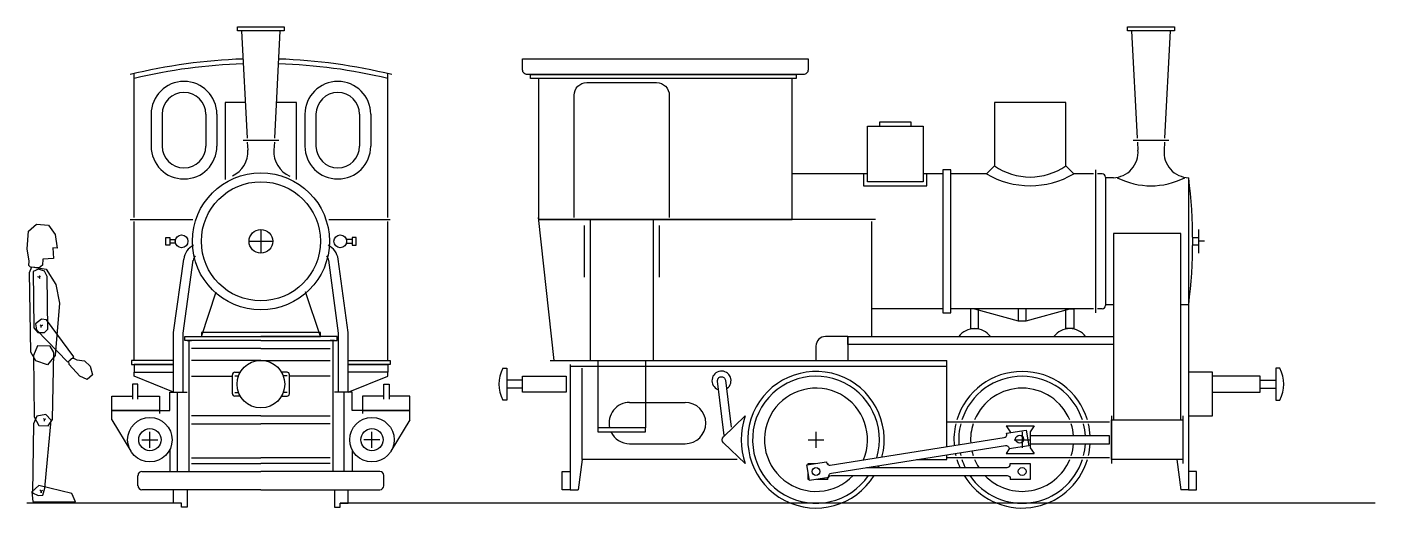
# Model space of a CAD drawing. Extents: x -9190 to 21925, y -3698 to 11555.
# Drawn here: x 17724.2 to 17989.8, y 5951.6 to 6046.2 of the extents above; entities that cross this region are included whole.
import ezdxf

# ---------------------------------------------------------------- set-up
doc = ezdxf.new("R2010")
doc.units = 0
doc.layers.get('0').update_dxf_attribs({"linetype": 'CONTINUOUS'})
doc.layers.add('1', color=7, linetype='CONTINUOUS')

msp = doc.modelspace()

# ---------------------------------------------------------------- linework, layer by layer
for p, q in [((17765.7, 6045.47), (17765.7, 6046.25)), ((17765.7, 6046.25), (17774.92, 6046.25)), ((17774.92, 6046.25), (17774.92, 6045.47)), ((17774.92, 6045.47), (17765.7, 6045.47)), ((17766.48, 6045.47), (17767.58, 6024.38)), ((17774.14, 6045.47), (17766.48, 6045.47)), ((17773.05, 6024.38), (17774.14, 6045.47)), ((17745.31, 6008.75), (17745.31, 6037.06)), ((17795.31, 6008.75), (17795.31, 6037.06)), ((17763.28, 6031.41), (17763.28, 6016.24)), ((17767.21, 6031.41), (17763.28, 6031.41)), ((17777.34, 6031.41), (17773.41, 6031.41)), ((17777.34, 6016.24), (17777.34, 6031.41)), ((17748.67, 6029.06), (17748.67, 6022.81)), ((17750.86, 6029.06), (17750.86, 6022.81)), ((17759.45, 6029.06), (17759.45, 6022.81)), ((17761.64, 6029.06), (17761.64, 6022.81)), ((17778.98, 6029.06), (17778.98, 6022.81)), ((17781.17, 6029.06), (17781.17, 6022.81)), ((17789.77, 6029.06), (17789.77, 6022.81)), ((17791.95, 6029.06), (17791.95, 6022.81)), ((17766.8, 6023.98), (17773.83, 6023.98)), ((17767.64, 6023.59), (17767.73, 6022.03)), ((17772.98, 6023.59), (17772.89, 6022.03)), ((17942.19, 6023.98), (17949.22, 6023.98)), ((17943.03, 6023.59), (17943.12, 6022.03)), ((17948.38, 6023.59), (17948.28, 6022.03)), ((17889.84, 6017.34), (17875, 6017.34)), ((17904.69, 6017.34), (17900.78, 6017.34)), ((17913.28, 6017.34), (17906.25, 6017.34)), ((17913.28, 6017.34), (17914.84, 6018.91)), ((17928.91, 6018.91), (17930.47, 6017.34)), ((17934.38, 6017.34), (17930.47, 6017.34)), ((17934.77, 6018.12), (17934.77, 5990)), ((17936.09, 6017.34), (17935.16, 6017.34)), ((17936.72, 6016.72), (17936.72, 5991.41)), ((17938.28, 6016.56), (17936.72, 6016.56)), ((17953.12, 6016.56), (17953.12, 5955.16)), ((17828.12, 5980.62), (17825, 6008.75)), ((17744.53, 6008.36), (17756.92, 6008.36)), ((17745.31, 5980.62), (17745.31, 6007.97)), ((17770.31, 6006.41), (17770.31, 6001.72)), ((17783.7, 6008.36), (17795.78, 6008.36)), ((17795.31, 5980.62), (17795.31, 6007.97)), ((17891.41, 6008.36), (17825, 6008.36)), ((17833.98, 6007.19), (17833.98, 5997.03)), ((17848.83, 5997.03), (17848.83, 6007.19)), ((17890.62, 6007.97), (17890.62, 5985.31)), ((17955.08, 6006.41), (17955.08, 6001.72)), ((17751.56, 6004.84), (17752.34, 6004.84)), ((17751.56, 6003.28), (17751.56, 6004.84)), ((17752.34, 6003.28), (17751.56, 6003.28)), ((17752.34, 6004.84), (17752.34, 6003.28)), ((17752.34, 6004.45), (17753.44, 6004.45)), ((17753.44, 6003.67), (17752.34, 6003.67)), ((17753.44, 6004.45), (17753.44, 6003.67)), ((17767.97, 6004.06), (17772.66, 6004.06)), ((17787.19, 6004.45), (17787.19, 6003.67)), ((17788.28, 6004.45), (17787.19, 6004.45)), ((17787.19, 6003.67), (17788.28, 6003.67)), ((17788.28, 6004.84), (17788.28, 6003.28)), ((17789.06, 6004.84), (17788.28, 6004.84)), ((17788.28, 6003.28), (17789.06, 6003.28)), ((17789.06, 6003.28), (17789.06, 6004.84)), ((17956.25, 6004.06), (17955.08, 6004.06)), ((17753.12, 5986.09), (17755.1, 6000.57)), ((17787.5, 5986.09), (17785.53, 6000.57)), ((17755, 5985.97), (17756.96, 6000.32)), ((17785.62, 5985.97), (17783.67, 6000.32)), ((17758.59, 5985.31), (17761.52, 5994.1)), ((17782.03, 5985.31), (17779.1, 5994.1)), ((17904.69, 5990.78), (17890.62, 5990.78)), ((17934.38, 5990.78), (17906.25, 5990.78)), ((17936.09, 5990.78), (17935.16, 5990.78)), ((17938.28, 5991.56), (17936.72, 5991.56)), ((17953.12, 5991.56), (17951.56, 5991.56)), ((17753.12, 5974.38), (17753.12, 5986.09)), ((17755, 5974.38), (17755, 5985.97)), ((17755.31, 5985.31), (17770.31, 5985.31)), ((17755.31, 5984.53), (17755.31, 5985.31)), ((17770.31, 5984.53), (17755.31, 5984.53)), ((17755.78, 5984.53), (17756.64, 5984.53)), ((17756.14, 5984.53), (17756.14, 5958.75)), ((17758.59, 5986.09), (17758.59, 5985.31)), ((17782.03, 5986.09), (17758.59, 5986.09)), ((17758.59, 5985.31), (17782.03, 5985.31)), ((17785.31, 5985.31), (17770.31, 5985.31)), ((17770.31, 5984.53), (17785.31, 5984.53)), ((17782.03, 5985.31), (17782.03, 5986.09)), ((17784.84, 5984.53), (17783.98, 5984.53)), ((17784.48, 5984.53), (17784.48, 5958.75)), ((17785.31, 5984.53), (17785.31, 5985.31)), ((17785.62, 5974.38), (17785.62, 5985.97)), ((17787.5, 5974.38), (17787.5, 5986.09)), ((17885.94, 5985.31), (17881.56, 5985.31)), ((17885.94, 5985.31), (17885.94, 5980.62)), ((17756.14, 5982.97), (17756.14, 5968.12)), ((17770.31, 5982.97), (17756.64, 5982.97)), ((17770.31, 5982.97), (17783.98, 5982.97)), ((17784.48, 5982.97), (17784.48, 5968.12)), ((17879.69, 5983.44), (17879.69, 5980.62)), ((17753.12, 5980.62), (17744.84, 5980.62)), ((17744.84, 5980.62), (17744.84, 5979.84)), ((17744.84, 5979.84), (17753.12, 5979.84)), ((17753.12, 5979.84), (17745.31, 5979.84)), ((17745.31, 5979.84), (17745.31, 5978.28)), ((17770.31, 5980.62), (17756.64, 5980.62)), ((17770.31, 5980.62), (17783.98, 5980.62)), ((17787.5, 5980.62), (17795.78, 5980.62)), ((17795.78, 5979.84), (17787.5, 5979.84)), ((17787.5, 5979.84), (17795.31, 5979.84)), ((17795.31, 5979.84), (17795.31, 5978.28)), ((17795.78, 5980.62), (17795.78, 5979.84)), ((17827.34, 5980.62), (17905.47, 5980.62)), ((17831.25, 5979.84), (17831.25, 5955.16)), ((17905.47, 5979.45), (17831.25, 5979.45)), ((17846.09, 5980.62), (17846.09, 5967.34)), ((17905.47, 5963.62), (17905.47, 5980.62)), ((17745.31, 5978.28), (17753.12, 5978.28)), ((17745.31, 5977.5), (17745.31, 5978.28)), ((17753.12, 5974.38), (17745.31, 5977.5)), ((17756.64, 5977.5), (17764.69, 5977.5)), ((17764.69, 5974.06), (17764.69, 5977.81)), ((17765.16, 5978.28), (17766.25, 5978.28)), ((17765.16, 5977.58), (17765.89, 5977.58)), ((17775.47, 5978.28), (17774.37, 5978.28)), ((17775.47, 5977.58), (17774.7, 5977.58)), ((17775.94, 5974.06), (17775.94, 5977.81)), ((17783.98, 5977.5), (17775.94, 5977.5)), ((17795.31, 5978.28), (17787.5, 5978.28)), ((17787.5, 5974.38), (17795.31, 5977.5)), ((17795.31, 5977.5), (17795.31, 5978.28)), ((17821.88, 5976.72), (17818.75, 5976.72)), ((17833.59, 5961.09), (17833.59, 5979.06)), ((17967.19, 5976.72), (17970.31, 5976.72)), ((17745, 5975.94), (17745, 5972.97)), ((17746.09, 5975.94), (17745, 5975.94)), ((17746.09, 5972.97), (17746.09, 5975.94)), ((17752.34, 5974.38), (17755.78, 5974.38)), ((17752.34, 5970.78), (17752.34, 5974.38)), ((17753.91, 5958.75), (17753.91, 5974.38)), ((17765.16, 5974.3), (17765.92, 5974.3)), ((17775.47, 5974.3), (17774.69, 5974.3)), ((17788.28, 5974.38), (17784.84, 5974.38)), ((17786.72, 5958.75), (17786.72, 5974.38)), ((17788.28, 5970.78), (17788.28, 5974.38)), ((17794.53, 5975.94), (17795.62, 5975.94)), ((17794.53, 5972.97), (17794.53, 5975.94)), ((17795.62, 5975.94), (17795.62, 5972.97)), ((17821.88, 5975.16), (17818.75, 5975.16)), ((17967.19, 5975.16), (17970.31, 5975.16)), ((17740.94, 5973.59), (17745, 5973.59)), ((17740.94, 5970.78), (17740.94, 5973.59)), ((17740.94, 5968.91), (17740.94, 5973.59)), ((17746.09, 5973.59), (17750.31, 5973.59)), ((17750.31, 5973.59), (17750.31, 5970.78)), ((17766.25, 5973.59), (17765.16, 5973.59)), ((17774.37, 5973.59), (17775.47, 5973.59)), ((17790.31, 5973.59), (17790.31, 5970.78)), ((17794.53, 5973.59), (17790.31, 5973.59)), ((17799.69, 5973.59), (17795.62, 5973.59)), ((17799.69, 5970.78), (17799.69, 5973.59)), ((17799.69, 5968.91), (17799.69, 5973.59)), ((17842.97, 5972.34), (17853.91, 5972.34)), ((17740.94, 5970.16), (17740.94, 5970.78)), ((17740.94, 5970.78), (17750.31, 5970.78)), ((17750.31, 5970.78), (17740.94, 5970.78)), ((17740.94, 5968.91), (17744.7, 5962.73)), ((17750.31, 5970.78), (17750.31, 5970.16)), ((17750.31, 5970.78), (17752.34, 5970.78)), ((17770.31, 5969.69), (17756.64, 5969.69)), ((17770.31, 5969.69), (17783.98, 5969.69)), ((17790.31, 5970.78), (17788.28, 5970.78)), ((17790.31, 5970.78), (17790.31, 5970.16)), ((17799.69, 5970.78), (17790.31, 5970.78)), ((17790.31, 5970.78), (17799.69, 5970.78)), ((17799.69, 5968.91), (17795.92, 5962.73)), ((17799.69, 5970.16), (17799.69, 5970.78)), ((17937.89, 5969.69), (17937.89, 5960.31)), ((17951.95, 5969.69), (17951.95, 5960.31)), ((17748.44, 5963.44), (17748.44, 5966.56)), ((17756.64, 5968.12), (17770.31, 5968.12)), ((17783.98, 5968.12), (17770.31, 5968.12)), ((17792.19, 5963.44), (17792.19, 5966.56)), ((17879.69, 5966.56), (17879.69, 5963.44)), ((17905.47, 5968.52), (17937.5, 5968.52)), ((17917.19, 5967.73), (17922.66, 5967.73)), ((17920.31, 5966.56), (17920.31, 5963.44)), ((17746.88, 5965), (17750, 5965)), ((17793.75, 5965), (17790.62, 5965)), ((17842.97, 5964.22), (17853.91, 5964.22)), ((17878.12, 5965), (17881.25, 5965)), ((17918.75, 5965), (17921.88, 5965)), ((17752.34, 5962.97), (17752.34, 5958.75)), ((17756.64, 5961.41), (17770.31, 5961.41)), ((17788.28, 5962.97), (17788.28, 5958.75)), ((17833.59, 5961.09), (17832.81, 5955.16)), ((17864.19, 5961.09), (17833.59, 5961.09)), ((17899.48, 5961.09), (17905.47, 5961.09)), ((17905.47, 5961.09), (17905.47, 5962.04)), ((17905.47, 5961.48), (17937.5, 5961.48)), ((17917.19, 5962.27), (17922.66, 5962.27)), ((17950.78, 5961.09), (17951.56, 5955.16)), ((17746.09, 5955.94), (17746.09, 5957.97)), ((17746.88, 5958.75), (17770.31, 5958.75)), ((17756.64, 5960.31), (17770.31, 5960.31)), ((17793.75, 5958.75), (17770.31, 5958.75)), ((17794.53, 5955.94), (17794.53, 5957.97)), ((17770.31, 5955.16), (17746.88, 5955.16)), ((17753.12, 5952.5), (17753.12, 5955.16)), ((17755.78, 5955.16), (17755.78, 5951.72)), ((17770.31, 5955.16), (17793.75, 5955.16)), ((17784.84, 5955.16), (17784.84, 5951.72)), ((17787.5, 5952.5), (17787.5, 5955.16)), ((17831.25, 5955.16), (17832.81, 5955.16)), ((17953.12, 5955.16), (17951.56, 5955.16)), ((17754.69, 5952.5), (17753.12, 5952.5)), ((17754.69, 5951.72), (17754.69, 5952.5)), ((17755.78, 5951.72), (17754.69, 5951.72)), ((17784.84, 5951.72), (17785.94, 5951.72)), ((17785.94, 5952.5), (17787.5, 5952.5)), ((17785.94, 5951.72), (17785.94, 5952.5))]:
    msp.add_line(p, q)
at = {"color": 5}
for p, q in [((17754.69, 5952.5), (17724.22, 5952.5)), ((17989.84, 5952.5), (17785.94, 5952.5))]:
    msp.add_line(p, q, dxfattribs=at)
for points in [[(17941.09, 6046.25), (17950.31, 6046.25), (17950.31, 6045.47), (17941.09, 6045.47)], [(17823.44, 6036.88), (17875.78, 6036.88), (17875.78, 6036.09), (17823.44, 6036.09)], [(17825, 6008.36), (17875, 6008.36), (17875, 6036.09), (17825, 6036.09)], [(17892.19, 6026.72), (17898.44, 6026.72), (17898.44, 6027.5), (17892.19, 6027.5)], [(17900.78, 6015.78), (17889.84, 6015.78), (17889.84, 6026.72), (17900.78, 6026.72)], [(17904.69, 5990), (17906.25, 5990), (17906.25, 6018.12), (17904.69, 6018.12)], [(17951.56, 6005.62), (17938.28, 6005.62), (17938.28, 5968.91), (17951.56, 5968.91)], [(17910.16, 5986.88), (17911.72, 5986.88), (17911.72, 5990.78), (17910.16, 5990.78)], [(17919.53, 5988.44), (17921.09, 5988.44), (17921.09, 5990.78), (17919.53, 5990.78)], [(17930.47, 5986.88), (17928.91, 5986.88), (17928.91, 5990.78), (17930.47, 5990.78)], [(17885.94, 5985.31), (17938.28, 5985.31), (17938.28, 5983.75), (17885.94, 5983.75)], [(17733.42, 5981.09), (17734.06, 5980.7), (17735.57, 5980.55), (17736.67, 5979.51), (17737.16, 5977.78), (17736.1, 5976.86), (17734.66, 5977.49), (17732.54, 5979.82), (17732.48, 5980.45), (17732.97, 5981)], [(17830.47, 5974.38), (17821.88, 5974.38), (17821.88, 5977.5), (17830.47, 5977.5)], [(17953.12, 5969.69), (17957.81, 5969.69), (17957.81, 5978.28), (17953.12, 5978.28)], [(17951.95, 5961.09), (17937.89, 5961.09), (17937.89, 5968.91), (17951.95, 5968.91)], [(17836.72, 5966.56), (17846.09, 5966.56), (17846.09, 5967.34), (17836.72, 5967.34)], [(17937.5, 5965.78), (17921.88, 5965.78), (17921.88, 5964.22), (17937.5, 5964.22)], [(17831.25, 5955.16), (17829.69, 5955.16), (17829.69, 5958.75), (17831.25, 5958.75)], [(17953.12, 5955.16), (17954.69, 5955.16), (17954.69, 5958.75), (17953.12, 5958.75)]]:
    msp.add_lwpolyline(points, close=True)
for points in [[(17948.44, 6024.38), (17949.53, 6045.47), (17941.88, 6045.47), (17942.97, 6024.38)], [(17928.91, 6018.91), (17928.91, 6031.41), (17914.84, 6031.41), (17914.84, 6018.91)], [(17889.06, 6017.34), (17889.06, 6015), (17901.56, 6015), (17901.56, 6017.34)], [(17835.16, 6008.36), (17835.16, 5980.62), (17847.66, 5980.62), (17847.66, 6008.36)], [(17955.08, 6003.28), (17953.91, 6003.28), (17953.91, 6004.84), (17955.08, 6004.84)], [(17910.94, 5990.78), (17919.53, 5988.44), (17921.09, 5988.44), (17929.69, 5990.78)], [(17836.72, 5980.62), (17836.72, 5967.34)], [(17817.97, 5979.06), (17818.75, 5979.06), (17818.75, 5972.81), (17817.97, 5972.81)], [(17957.81, 5974.38), (17967.19, 5974.38), (17967.19, 5977.5), (17957.81, 5977.5)], [(17971.09, 5979.06), (17970.31, 5979.06), (17970.31, 5972.81), (17971.09, 5972.81)], [(17917.19, 5967.73), (17917.97, 5966.56), (17917.97, 5966.4)], [(17917.25, 5966.28), (17921.11, 5966.89), (17921.6, 5963.81), (17917.74, 5963.2)], [(17922.66, 5967.73), (17921.88, 5966.56), (17921.88, 5963.44), (17922.66, 5962.27)], [(17783.98, 5961.41), (17770.31, 5961.41)], [(17882.25, 5957.57), (17878.39, 5956.96), (17877.9, 5960.05), (17881.76, 5960.66)], [(17917.74, 5963.21), (17917.19, 5962.27)], [(17783.98, 5960.31), (17770.31, 5960.31)], [(17878.12, 5960.08), (17878.12, 5960.31), (17879.56, 5960.31)], [(17878.35, 5957.19), (17878.12, 5957.19), (17878.12, 5958.63)], [(17881.85, 5960.31), (17882.03, 5960.31)], [(17917.97, 5960.31), (17921.88, 5960.31), (17921.88, 5957.19), (17917.97, 5957.19)], [(17882.03, 5957.19), (17879.81, 5957.19)]]:
    msp.add_lwpolyline(points)
msp.add_lwpolyline([(17821.88, 6040), (17878.12, 6040), (17878.12, 6037.81, -0.414214), (17877.19, 6036.88), (17822.81, 6036.88, -0.414214), (17821.88, 6037.81)], format="xyb", close=True)
for points in [[(17832.03, 6008.75), (17832.03, 6032.81, -0.414214), (17834.53, 6035.31), (17848.28, 6035.31, -0.414214), (17850.78, 6032.81), (17850.78, 6008.75)], [(17861.61, 5965.81), (17860.3, 5976.54, -0.414214), (17860.98, 5977.41), (17860.98, 5977.41, -0.414214), (17861.85, 5976.73), (17862.99, 5967.46)], [(17865.75, 5960.31), (17861.44, 5964.4, -0.36205), (17861.44, 5965.6), (17865.75, 5969.69)], [(17881.76, 5960.66), (17881.78, 5960.51, 0.414214), (17882.5, 5959.99), (17916.76, 5965.41, 0.414214), (17917.28, 5966.13), (17917.25, 5966.28)], [(17882.25, 5957.57), (17882.22, 5957.73, -0.414214), (17882.74, 5958.44), (17917, 5963.87, -0.414214), (17917.72, 5963.35), (17917.74, 5963.2)], [(17882.03, 5960.31), (17882.03, 5960.16, 0.023968), (17882.03, 5960.1, 0.023968)], [(17882.03, 5957.19), (17882.03, 5957.34, -0.414214), (17882.66, 5957.97), (17917.34, 5957.97, -0.414214), (17917.97, 5957.34), (17917.97, 5957.19)], [(17889.61, 5959.53), (17917.34, 5959.53, 0.414214), (17917.97, 5960.16), (17917.97, 5960.31)]]:
    msp.add_lwpolyline(points, format="xyb")
for centre, radius in [((17770.31, 6004.06), 13.5), ((17770.31, 6004.06), 11.72), ((17770.31, 6004.06), 2.34), ((17754.69, 6004.06), 1.25), ((17785.94, 6004.06), 1.25), ((17770.31, 5975.94), 4.69), ((17748.44, 5965), 4.38), ((17792.19, 5965), 4.38), ((17748.44, 5965), 2.19), ((17792.19, 5965), 2.19), ((17919.81, 5965.11), 0.781), ((17879.69, 5958.75), 0.781), ((17879.69, 5958.75), 0.781), ((17920.31, 5958.75), 0.781)]:
    msp.add_circle(centre, radius)
for centre, radius, start, end in [((17770.31, 5932.14), 107.86, 91.8816, 103.8287), ((17770.31, 5931.2), 107.86, 91.8558, 103.4017), ((17770.31, 5931.2), 107.86, 76.5983, 88.1442), ((17770.31, 5932.14), 107.86, 76.1713, 88.1184), ((17755.16, 6029.06), 6.48, 0, 180), ((17785.47, 6029.06), 6.48, 0, 180), ((17755.16, 6029.06), 4.3, 0, 180), ((17785.47, 6029.06), 4.3, 0, 180), ((17755.16, 6022.81), 6.48, 180, 0), ((17755.16, 6022.81), 4.3, 180, 0), ((17762.6, 6021.65), 5.15, 293.9567, 4.277), ((17778.05, 6021.66), 5.18, 175.8527, 246.6037), ((17785.47, 6022.81), 6.48, 180, 0), ((17785.47, 6022.81), 4.3, 180, 0), ((17938.08, 6021.62), 5.06, 272.2317, 4.7048), ((17953.32, 6021.62), 5.06, 175.2952, 267.7683), ((17921.88, 6031.93), 16.93, 239.4898, 300.5102), ((17921.88, 6029.11), 12.39, 235.437, 304.563), ((17936.09, 6016.72), 0.625, 0, 90), ((17945.7, 6029.76), 14.77, 243.2911, 296.7089), ((17853.52, 6004.06), 100.39, 352.8473, 7.1527), ((17758.71, 6000.04), 3.65, 117.3653, 171.6269), ((17781.92, 6000.04), 3.65, 8.3731, 62.6347), ((17758.71, 6000.04), 1.77, 140.1068, 171.6269), ((17781.92, 6000.04), 1.77, 8.3731, 39.8932), ((17781.92, 6000.04), 1.77, 8.3731, 39.8932), ((17936.09, 5991.41), 0.625, 270, 0), ((17881.56, 5983.44), 1.88, 90, 180), ((17910.94, 5982.97), 3.91, 36.8699, 143.1301), ((17929.69, 5982.97), 3.91, 36.8699, 143.1301), ((17765.16, 5977.81), 0.469, 90, 180), ((17775.47, 5977.81), 0.469, 0, 90), ((17823.83, 5975.94), 6.64, 151.9275, 208.0725), ((17861.07, 5976.63), 1.88, 307, 247), ((17879.69, 5965), 13.44, 345.3436, 328.4491), ((17879.69, 5965), 12.5, 343.4471, 325.7711), ((17920.31, 5965), 13.44, 16.8997, 163.1003), ((17920.31, 5965), 12.5, 18.21, 161.79), ((17965.23, 5975.94), 6.64, 331.9275, 28.0725), ((17765.16, 5974.06), 0.469, 180, 270), ((17775.47, 5974.06), 0.469, 270, 0), ((17879.69, 5965), 10.16, 336.9347, 316.1869), ((17920.31, 5965), 10.16, 22.6199, 157.3801), ((17842.97, 5968.28), 4.06, 90, 193.3424), ((17853.91, 5968.28), 4.06, 270, 90), ((17878.78, 5965), 13.84, 160.2084, 199.7916), ((17842.97, 5968.28), 4.06, 205.029, 270), ((17920.31, 5965), 13.44, 166.5523, 184.8889), ((17920.31, 5965), 12.5, 165.5225, 184.58), ((17920.31, 5965), 10.16, 162.0798, 183.5572), ((17920.31, 5965), 10.16, 4.4117, 17.9202), ((17920.31, 5965), 12.5, 3.5833, 14.4775), ((17920.31, 5965), 13.44, 3.333, 13.4477), ((17920.31, 5965), 10.16, 342.0798, 355.5883), ((17920.31, 5965), 12.5, 345.5225, 356.4167), ((17920.31, 5965), 13.44, 346.5523, 356.667), ((17920.31, 5965), 13.44, 191.5556, 193.4477), ((17920.31, 5965), 13.44, 196.8997, 204.0151), ((17920.31, 5965), 12.5, 191.7474, 194.4775), ((17920.31, 5965), 12.5, 198.21, 205.9445), ((17920.31, 5965), 13.44, 211.5509, 343.1003), ((17920.31, 5965), 12.5, 214.2289, 341.79), ((17920.31, 5965), 10.16, 192.382, 197.9202), ((17920.31, 5965), 10.16, 202.6199, 212.579), ((17920.31, 5965), 10.16, 223.8131, 337.3801), ((17746.88, 5957.97), 0.781, 90, 180), ((17793.75, 5957.97), 0.781, 0, 90), ((17879.69, 5965), 12.5, 334.0555, 335.1967), ((17879.69, 5965), 13.44, 335.9849, 337.8333), ((17746.88, 5955.94), 0.781, 180, 270), ((17793.75, 5955.94), 0.781, 270, 0)]:
    msp.add_arc(centre, radius, start, end)
at = {"layer": '1', "color": 7}
for p, q in [((17724.28, 6002.56), (17724.55, 6006.07)), ((17724.55, 6006.07), (17726.12, 6007.43)), ((17726.12, 6007.43), (17728.47, 6007.25)), ((17728.47, 6007.25), (17729.8, 6005.38)), ((17729.8, 6005.38), (17730.18, 6002.7)), ((17724.68, 6000.17), (17724.28, 6002.56)), ((17727.36, 6000.55), (17727.28, 5999.38)), ((17729.44, 6000.69), (17727.36, 6000.55)), ((17729.3, 6002.76), (17729.44, 6000.69)), ((17730.18, 6002.7), (17729.3, 6002.76)), ((17724.62, 5999.29), (17724.68, 6000.17)), ((17724.89, 5998.98), (17724.62, 5999.29)), ((17724.75, 5997.91), (17725.15, 5999.05)), ((17724.99, 5982.27), (17724.75, 5997.91)), ((17726.64, 5998.84), (17724.89, 5998.98)), ((17725.15, 5999.05), (17728, 5998.58)), ((17726.51, 5998.6), (17725.45, 5998.09)), ((17725.45, 5998.09), (17725.6, 5987.05)), ((17727.69, 5998.2), (17726.51, 5998.6)), ((17727.28, 5999.38), (17726.64, 5998.84)), ((17728.2, 5997.14), (17727.69, 5998.2)), ((17728, 5998.58), (17729.89, 5995.57)), ((17726.62, 5997.02), (17726.3, 5997.06)), ((17726.79, 5997.27), (17726.62, 5997.02)), ((17726.62, 5997.02), (17726.79, 5997.27)), ((17726.79, 5996.74), (17726.62, 5997.02)), ((17728.36, 5986.76), (17728.2, 5997.14)), ((17729.89, 5995.57), (17730.64, 5991.91)), ((17730.64, 5991.91), (17729.8, 5981.56)), ((17727.06, 5988.74), (17725.87, 5987.84)), ((17725.87, 5987.84), (17726.12, 5986.65)), ((17727.05, 5987.43), (17726.79, 5987.63)), ((17727.31, 5987.56), (17727.05, 5987.43)), ((17727.05, 5987.43), (17727.31, 5987.56)), ((17727.05, 5987.1), (17727.05, 5987.43)), ((17728.09, 5988.62), (17727.06, 5988.74)), ((17733.47, 5981.3), (17728.09, 5988.62)), ((17725.6, 5987.05), (17726.38, 5986.12)), ((17726.12, 5986.65), (17732.3, 5980.3)), ((17726.38, 5986.12), (17727.69, 5986.11)), ((17727.69, 5986.11), (17728.36, 5986.76)), ((17725.97, 5980.56), (17724.99, 5982.27)), ((17726.28, 5983.49), (17725.5, 5981.59)), ((17728.79, 5983.41), (17726.28, 5983.49)), ((17729.54, 5982.15), (17728.79, 5983.41)), ((17729.22, 5968.96), (17729.54, 5982.15)), ((17725.5, 5981.59), (17725.62, 5969.48)), ((17728.26, 5979.76), (17725.97, 5980.56)), ((17729.8, 5981.56), (17728.26, 5979.76)), ((17732.3, 5980.3), (17733.47, 5981.3)), ((17726.18, 5969.65), (17725.5, 5968.14)), ((17725.62, 5969.48), (17726.54, 5967.83)), ((17727.93, 5970), (17726.18, 5969.65)), ((17727.7, 5968.97), (17727.45, 5969.19)), ((17727.66, 5968.64), (17727.7, 5968.97)), ((17727.97, 5969.07), (17727.7, 5968.97)), ((17727.76, 5955.49), (17729, 5968.83)), ((17729, 5968.83), (17727.93, 5970)), ((17728.39, 5967.71), (17729.22, 5968.96)), ((17725.5, 5968.14), (17725.29, 5954.56)), ((17726.54, 5967.83), (17728.39, 5967.71)), ((17726.54, 5955.98), (17725.17, 5954.72)), ((17733.05, 5954.4), (17726.54, 5955.98)), ((17727.36, 5954.08), (17727.76, 5955.49)), ((17725.17, 5954.72), (17725.36, 5952.87)), ((17725.29, 5954.56), (17726.43, 5954.04)), ((17725.36, 5952.87), (17733.78, 5952.8)), ((17726.43, 5954.04), (17727.36, 5954.08)), ((17727.02, 5954.91), (17726.77, 5955.11)), ((17727.01, 5954.58), (17727.02, 5954.91)), ((17727.02, 5954.91), (17727.01, 5954.58)), ((17727.29, 5955.03), (17727.02, 5954.91)), ((17733.78, 5952.8), (17733.05, 5954.4))]:
    msp.add_line(p, q, dxfattribs=at)

doc.saveas('drawing.dxf')
